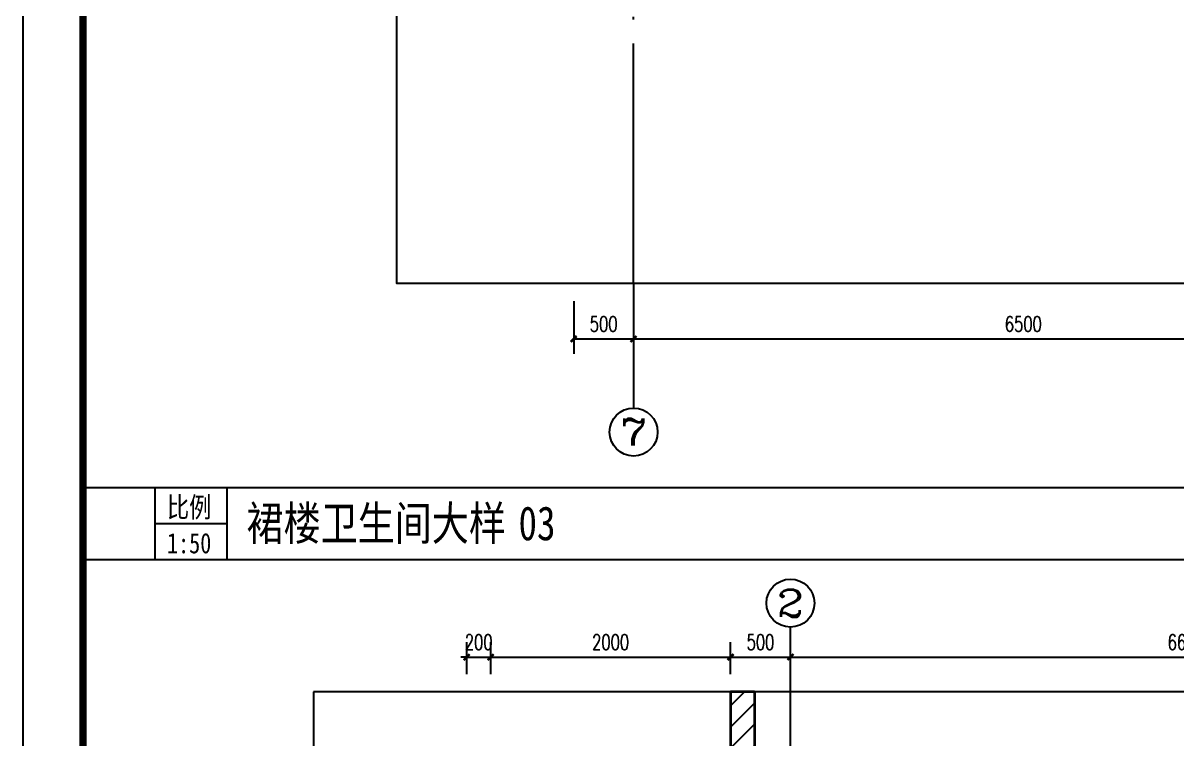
# Model space of a CAD drawing. Header units: millimetres. Extents: x 434053 to 1059003, y -2417481 to 936527.
# Drawn here: x 528801 to 538424, y -2137302 to -2131332 of the extents above; entities that cross this region are included whole.
import ezdxf
from ezdxf.enums import TextEntityAlignment as Align

# ---------------------------------------------------------------- set-up
doc = ezdxf.new("R2010")
doc.units = ezdxf.units.MM
doc.header["$LTSCALE"] = 1000
doc.header["$MEASUREMENT"] = 0
doc.linetypes.add('DOTE', pattern=[2.42, 2, -0.2, 0.02, -0.2])
doc.layers.get('Defpoints').update_dxf_attribs({"color": 6})
for name, color, linetype in [('A-ANNO-DIMS', 3, 'Continuous'), ('A-ANNO-TTLB', 7, 'Continuous'), ('A-AXIS', 16, 'DOTE'), ('A-WALL-PATT', 8, 'Continuous'), ('AXIS', 3, 'Continuous'), ('AXIS_TEXT', 7, 'Continuous'), ('DIM_SYMB', 3, 'Continuous'), ('PUB_TEXT', 7, 'Continuous')]:
    doc.layers.add(name, color=color, linetype=linetype)
doc.layers.add('A-WALL', color=5, linetype='Continuous', lineweight=35)
doc.styles.add('_TCH_AXIS', font='COMPLEX', dxfattribs={"bigfont": 'GBCBIG'})
doc.styles.add('_TCH_DIM_T3', font='SIMPLEX', dxfattribs={"width": 0.705882, "bigfont": 'GBCBIG'})
doc.styles.add('COMPLEX', font='COMPLEX')
doc.styles.add('宋体', font='', dxfattribs={"width": 0.8})
doc.styles.get('宋体').set_extended_font_data('SimSun')
doc.dimstyles.new('_TCH_ARCH&&50', dxfattribs={"dimtxt": 127.5, "dimasz": 50, "dimexe": 125, "dimexo": 150, "dimgap": 61.25, "dimtad": 1, "dimdec": 0, "dimzin": 0, "dimdsep": 46, "dimtxsty": '_TCH_DIM_T3', "dimblk": 'ARCHTICK', "dimcen": 0.09, "dimclrt": 7, "dimazin": 2, "dimtfac": 1, "dimtdec": 0, "dimtix": 1, "dimtmove": 2, "dimatfit": 3, "dimfxl": 1, "dimtolj": 1, "dimtzin": 0, "dimarcsym": 0})

# ---------------------------------------------------------------- blocks, each defined once
blk = doc.blocks.new('asdfdfsdh')
at = {"layer": 'A-ANNO-TTLB'}
blk.add_lwpolyline([(0, 42050), (29700, 42050), (29700, 0), (0, 0)], close=True, dxfattribs=at)
at = {"layer": 'A-ANNO-TTLB', "const_width": 60}
blk.add_lwpolyline([(500, 40800), (500, 500), (29200, 500), (29200, 40800)], close=True, dxfattribs=at)
blk = doc.blocks.new('_AXISO')
blk.add_circle((0, 0), 0.5)
at = {"layer": 'AXIS_TEXT', "style": 'COMPLEX', "width": 1.041667}
blk.add_attdef('A', text='', height=0.56, dxfattribs=at).set_placement((-0.25, -0.28), (0.25, -0.28), align=Align.FIT)
blk = doc.blocks.new('adadgsfgh')
at = {"layer": 'A-AXIS'}
blk.add_line((-8450.7, -859), (-8450.7, 16732.8), dxfattribs=at)
at = {"layer": 'AXIS'}
blk.add_line((-8450.7, -859), (-8450.7, -1900), dxfattribs=at)
at = {"layer": 'DIM_SYMB'}
blk.add_lwpolyline([(-10429.1, 16732.8), (-10429.1, 15146.2), (-10324.1, 15108), (-10534.1, 15071), (-10429.1, 15033.7), (-10429.1, -859), (-1780.9, -859), (-1742.7, -928.2), (-1705.7, -808.3), (-1668.4, -859), (626, -859), (626, 15033.7), (532.3, 15071), (707, 15103.5), (626, 15146.2), (626, 16732.8), (-1668.4, 16732.8), (-1705.7, 16827.8), (-1742.7, 16654.5), (-1780.9, 16732.8), (-10429.1, 16732.8)], dxfattribs=at)
at = {"layer": 'AXIS'}
ref = blk.add_blockref('_AXISO', (-8450.7, -2100), dxfattribs=dict(at, xscale=400, yscale=400, zscale=400))
ref.add_attrib('A', '7', dxfattribs={"layer": 'AXIS_TEXT', "height": 226.3, "style": '_TCH_AXIS', "width": 1.5}).set_placement((-8563.8, -2213.1), (-8337.5, -2213.1), align=Align.FIT)
blk = doc.blocks.new('aadgasdfggh')
at = {"layer": 'A-AXIS'}
blk.add_line((-8450.7, 4141), (-8450.7, 16732.8), dxfattribs=at)
at = {"layer": 'AXIS'}
blk.add_line((-8450.7, 16732.8), (-8450.7, 17273.8), dxfattribs=at)
at = {"layer": 'DIM_SYMB'}
blk.add_lwpolyline([(-12429.1, 16732.8), (-12429.1, 15146.2), (-12324.1, 15108), (-12534.1, 15071), (-12429.1, 15033.7), (-12429.1, 4141), (-1680.9, 4141), (-1642.7, 4071.8), (-1605.7, 4191.7), (-1568.4, 4141), (-874, 4141), (-874, 15033.7), (-967.7, 15071), (-793, 15103.5), (-874, 15146.2), (-874, 16732.8), (-1568.4, 16732.8), (-1605.7, 16827.8), (-1642.7, 16654.5), (-1680.9, 16732.8), (-12429.1, 16732.8)], dxfattribs=at)
at = {"layer": 'AXIS'}
ref = blk.add_blockref('_AXISO', (-8450.7, 17473.8), dxfattribs=dict(at, xscale=400, yscale=400, zscale=400))
ref.add_attrib('A', '2', dxfattribs={"layer": 'AXIS_TEXT', "height": 226.3, "style": '_TCH_AXIS', "width": 1.5}).set_placement((-8563.8, 17360.6), (-8337.5, 17360.6), align=Align.FIT)
blk = doc.blocks.new('_ArchTick')
at = {"color": 0, "linetype": 'ByBlock', "const_width": 0.4}
blk.add_lwpolyline([(-0.5, -0.5), (0.5, 0.5)], dxfattribs=at)
blk = doc.blocks.new('*D627')
at = {"layer": 'A-ANNO-DIMS', "color": 0, "lineweight": -2, "transparency": 16777216}
for p, q in [((532501, -2136760.4), (532501, -2136494.6)), ((532701, -2136760.4), (532701, -2136494.6)), ((532501, -2136619.6), (532451, -2136619.6)), ((532501, -2136619.6), (532701, -2136619.6)), ((532701, -2136619.6), (532751, -2136619.6))]:
    blk.add_line(p, q, dxfattribs=at)
at = {"layer": 'Defpoints', "color": 0, "transparency": 16777216}
for p in [(532701, -2136619.6), (532501, -2136910.4), (532701, -2136910.4)]:
    blk.add_point(p, dxfattribs=at)
at = {"layer": 'A-ANNO-DIMS', "color": 0, "lineweight": -2, "transparency": 16777216, "xscale": 50, "yscale": 50, "zscale": 50}
blk.add_blockref('_ArchTick', (532501, -2136619.6), dxfattribs=at)
at = {"layer": 'A-ANNO-DIMS', "color": 0, "lineweight": -2, "transparency": 16777216, "xscale": 50, "yscale": 50, "zscale": 50, "rotation": 180}
blk.add_blockref('_ArchTick', (532701, -2136619.6), dxfattribs=at)
at = {"layer": 'A-ANNO-DIMS', "color": 7, "transparency": 16777216, "insert": (532601, -2136494.6), "char_height": 127.5, "attachment_point": 5, "style": '_TCH_DIM_T3'}
blk.add_mtext('\\A1;200', dxfattribs=at)
blk = doc.blocks.new('*D628')
at = {"layer": 'A-ANNO-DIMS', "color": 0, "lineweight": -2, "transparency": 16777216}
for p, q in [((532701, -2136760.4), (532701, -2136494.6)), ((534701, -2136760.4), (534701, -2136494.6)), ((532701, -2136619.6), (534701, -2136619.6))]:
    blk.add_line(p, q, dxfattribs=at)
at = {"layer": 'Defpoints', "color": 0, "transparency": 16777216}
for p in [(534701, -2136619.6), (532701, -2136910.4), (534701, -2136910.4)]:
    blk.add_point(p, dxfattribs=at)
at = {"layer": 'A-ANNO-DIMS', "color": 0, "lineweight": -2, "transparency": 16777216, "xscale": 50, "yscale": 50, "zscale": 50, "rotation": 180}
blk.add_blockref('_ArchTick', (532701, -2136619.6), dxfattribs=at)
at = {"layer": 'A-ANNO-DIMS', "color": 0, "lineweight": -2, "transparency": 16777216, "xscale": 50, "yscale": 50, "zscale": 50}
blk.add_blockref('_ArchTick', (534701, -2136619.6), dxfattribs=at)
at = {"layer": 'A-ANNO-DIMS', "color": 7, "transparency": 16777216, "insert": (533701, -2136494.6), "char_height": 127.5, "attachment_point": 5, "style": '_TCH_DIM_T3'}
blk.add_mtext('\\A1;2000', dxfattribs=at)
blk = doc.blocks.new('*D629')
at = {"layer": 'A-ANNO-DIMS', "color": 0, "lineweight": -2, "transparency": 16777216}
for p, q in [((534701, -2136760.4), (534701, -2136494.6)), ((535201, -2136760.4), (535201, -2136494.6)), ((534701, -2136619.6), (535201, -2136619.6))]:
    blk.add_line(p, q, dxfattribs=at)
at = {"layer": 'Defpoints', "color": 0, "transparency": 16777216}
for p in [(535201, -2136619.6), (534701, -2136910.4), (535201, -2136910.4)]:
    blk.add_point(p, dxfattribs=at)
at = {"layer": 'A-ANNO-DIMS', "color": 0, "lineweight": -2, "transparency": 16777216, "xscale": 50, "yscale": 50, "zscale": 50, "rotation": 180}
blk.add_blockref('_ArchTick', (534701, -2136619.6), dxfattribs=at)
at = {"layer": 'A-ANNO-DIMS', "color": 0, "lineweight": -2, "transparency": 16777216, "xscale": 50, "yscale": 50, "zscale": 50}
blk.add_blockref('_ArchTick', (535201, -2136619.6), dxfattribs=at)
at = {"layer": 'A-ANNO-DIMS', "color": 7, "transparency": 16777216, "insert": (534951, -2136494.6), "char_height": 127.5, "attachment_point": 5, "style": '_TCH_DIM_T3'}
blk.add_mtext('\\A1;500', dxfattribs=at)
blk = doc.blocks.new('*D630')
at = {"layer": 'A-ANNO-DIMS', "color": 0, "lineweight": -2, "transparency": 16777216}
for p, q in [((535201, -2136760.4), (535201, -2136494.6)), ((541801, -2136760.4), (541801, -2136494.6)), ((535201, -2136619.6), (541801, -2136619.6))]:
    blk.add_line(p, q, dxfattribs=at)
at = {"layer": 'Defpoints', "color": 0, "transparency": 16777216}
for p in [(541801, -2136619.6), (535201, -2136910.4), (541801, -2136910.4)]:
    blk.add_point(p, dxfattribs=at)
at = {"layer": 'A-ANNO-DIMS', "color": 0, "lineweight": -2, "transparency": 16777216, "xscale": 50, "yscale": 50, "zscale": 50, "rotation": 180}
blk.add_blockref('_ArchTick', (535201, -2136619.6), dxfattribs=at)
at = {"layer": 'A-ANNO-DIMS', "color": 0, "lineweight": -2, "transparency": 16777216, "xscale": 50, "yscale": 50, "zscale": 50}
blk.add_blockref('_ArchTick', (541801, -2136619.6), dxfattribs=at)
at = {"layer": 'A-ANNO-DIMS', "color": 7, "transparency": 16777216, "insert": (538501, -2136494.6), "char_height": 127.5, "attachment_point": 5, "style": '_TCH_DIM_T3'}
blk.add_mtext('\\A1;6600', dxfattribs=at)
blk = doc.blocks.new('*D689')
at = {"layer": 'A-ANNO-DIMS', "color": 0, "lineweight": -2, "transparency": 16777216}
for p, q in [((533892.9, -2133651.5), (533892.9, -2134091.8)), ((540392.9, -2133651.5), (540392.9, -2134091.8)), ((533892.9, -2133966.8), (540392.9, -2133966.8))]:
    blk.add_line(p, q, dxfattribs=at)
at = {"layer": 'Defpoints', "color": 0, "transparency": 16777216}
for p in [(533892.9, -2133501.5), (540392.9, -2133501.5), (540392.9, -2133966.8)]:
    blk.add_point(p, dxfattribs=at)
at = {"layer": 'A-ANNO-DIMS', "color": 0, "lineweight": -2, "transparency": 16777216, "xscale": 50, "yscale": 50, "zscale": 50, "rotation": 180}
blk.add_blockref('_ArchTick', (533892.9, -2133966.8), dxfattribs=at)
at = {"layer": 'A-ANNO-DIMS', "color": 0, "lineweight": -2, "transparency": 16777216, "xscale": 50, "yscale": 50, "zscale": 50}
blk.add_blockref('_ArchTick', (540392.9, -2133966.8), dxfattribs=at)
at = {"layer": 'A-ANNO-DIMS', "color": 7, "transparency": 16777216, "insert": (537142.9, -2133841.8), "char_height": 127.5, "attachment_point": 5, "style": '_TCH_DIM_T3'}
blk.add_mtext('\\A1;6500', dxfattribs=at)
blk = doc.blocks.new('*D690')
at = {"layer": 'A-ANNO-DIMS', "color": 0, "lineweight": -2, "transparency": 16777216}
for p, q in [((533392.9, -2133651.5), (533392.9, -2134091.8)), ((533892.9, -2133651.5), (533892.9, -2134091.8)), ((533392.9, -2133966.8), (533892.9, -2133966.8))]:
    blk.add_line(p, q, dxfattribs=at)
at = {"layer": 'Defpoints', "color": 0, "transparency": 16777216}
for p in [(533392.9, -2133501.5), (533892.9, -2133501.5), (533892.9, -2133966.8)]:
    blk.add_point(p, dxfattribs=at)
at = {"layer": 'A-ANNO-DIMS', "color": 0, "lineweight": -2, "transparency": 16777216, "xscale": 50, "yscale": 50, "zscale": 50, "rotation": 180}
blk.add_blockref('_ArchTick', (533392.9, -2133966.8), dxfattribs=at)
at = {"layer": 'A-ANNO-DIMS', "color": 0, "lineweight": -2, "transparency": 16777216, "xscale": 50, "yscale": 50, "zscale": 50}
blk.add_blockref('_ArchTick', (533892.9, -2133966.8), dxfattribs=at)
at = {"layer": 'A-ANNO-DIMS', "color": 7, "transparency": 16777216, "insert": (533642.9, -2133841.8), "char_height": 127.5, "attachment_point": 5, "style": '_TCH_DIM_T3'}
blk.add_mtext('\\A1;500', dxfattribs=at)

msp = doc.modelspace()

# ---------------------------------------------------------------- hatches: boundary and pattern name
at = {"layer": 'A-WALL-PATT'}
h = msp.add_hatch(dxfattribs=at)
h.set_pattern_fill('普通砖', color=256, scale=50, style=0)
h.set_pattern_definition([(45, (-1713816.56, -1462893.01), (-88.388383, 88.388383), [])])
h.paths.add_polyline_path([(534701, -2138286.9), (534901, -2138286.9), (534901, -2136910.4), (534701, -2136910.4)])

# ---------------------------------------------------------------- linework, layer by layer
for p, q in [((529300.9, -2114754.2), (529300.9, -2151804.2)), ((529300.9, -2135204.2), (543650.9, -2135204.2)), ((529900.9, -2135204.2), (529900.9, -2135804.2)), ((530500.9, -2135204.2), (530500.9, -2135804.2)), ((529900.9, -2135504.2), (530500.9, -2135504.2)), ((529300.9, -2135804.2), (543650.9, -2135804.2))]:
    msp.add_line(p, q)
at = {"layer": 'A-WALL'}
for p, q in [((534701, -2136910.4), (534701, -2138286.9)), ((534901, -2136910.4), (534701, -2136910.4)), ((534901, -2136910.4), (534901, -2138286.9))]:
    msp.add_line(p, q, dxfattribs=at)

# ---------------------------------------------------------------- block references
for name, p in [('asdfdfsdh', (528800.9, -2155554.2)), ('adadgsfgh', (542343.5, -2132642.5)), ('aadgasdfggh', (543651.7, -2153643.2))]:
    msp.add_blockref(name, p)

# ---------------------------------------------------------------- texts
at = {"layer": 'PUB_TEXT', "style": '宋体', "width": 0.8}
for s, p in [('比例', (530000.9, -2135454.2)), ('1:50', (530000.9, -2135754.2))]:
    msp.add_text(s, height=169.94, dxfattribs=at).set_placement(p)
at = {"layer": 'PUB_TEXT', "color": 2, "style": '宋体', "width": 0.8}
for s, p in [('裙楼卫生间大样', (530664.4, -2135645)), ('03', (532932.8, -2135645))]:
    msp.add_text(s, height=283.23, dxfattribs=at).set_placement(p)

# ---------------------------------------------------------------- dimensions: what is measured, and where the dimension line sits
at = {"layer": 'A-ANNO-DIMS'}
for p1, p2, distance, picture, middle in [((533392.9, -2133501.5), (533892.9, -2133501.5), -465.3, '*D690', (533642.9, -2133841.8)), ((533892.9, -2133501.5), (540392.9, -2133501.5), -465.3, '*D689', (537142.9, -2133841.8)), ((532501, -2136910.4), (532701, -2136910.4), 290.9, '*D627', (532601, -2136494.6)), ((532701, -2136910.4), (534701, -2136910.4), 290.9, '*D628', (533701, -2136494.6)), ((534701, -2136910.4), (535201, -2136910.4), 290.9, '*D629', (534951, -2136494.6)), ((535201, -2136910.4), (541801, -2136910.4), 290.9, '*D630', (538501, -2136494.6))]:
    dim = msp.add_aligned_dim(p1=p1, p2=p2, distance=distance, dimstyle='_TCH_ARCH&&50', dxfattribs=at)
    dim.commit()
    dim.dimension.update_dxf_attribs({"geometry": picture, "text_midpoint": middle})

doc.saveas('drawing.dxf')
